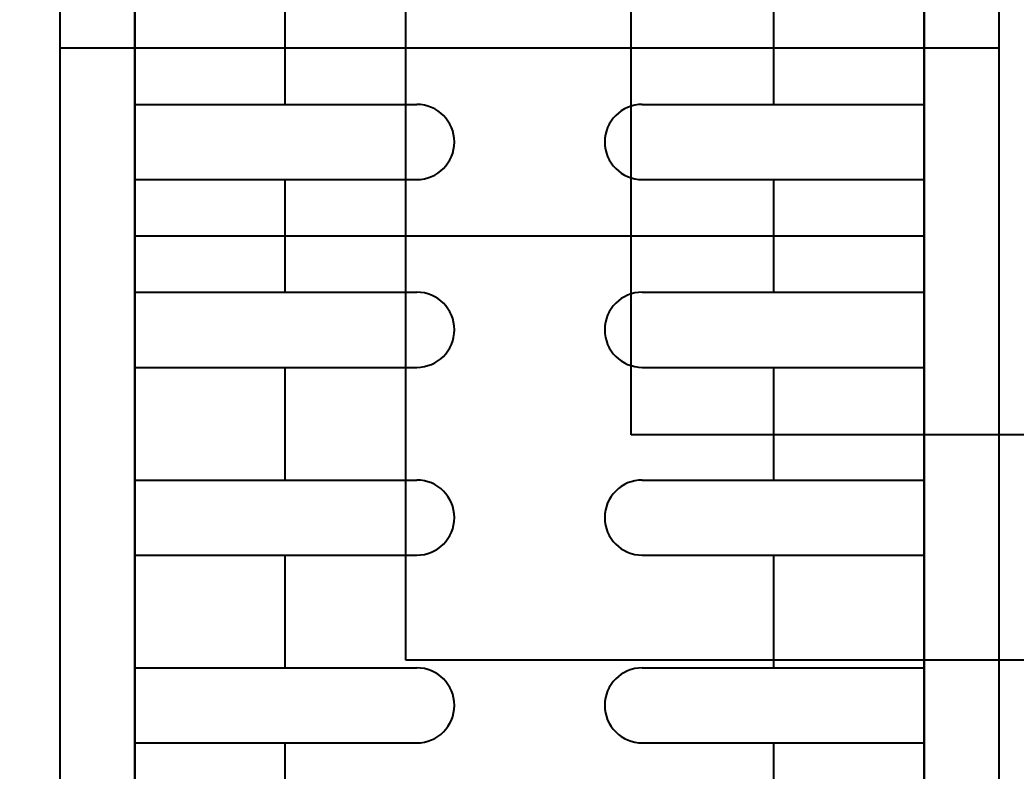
# Model space of a CAD drawing. Header units: inches. Extents: x 21 to 38546, y 13 to 15001.
# Drawn here: x 6003.62 to 6016.88, y 2007.61 to 2017.61 of the extents above; entities that cross this region are included whole.
import ezdxf

# ---------------------------------------------------------------- set-up
doc = ezdxf.new("R2010")
doc.units = ezdxf.units.IN
doc.header["$MEASUREMENT"] = 0
doc.layers.add('RAST-IST-RADYATÖR-DİNAMİK BLOK', color=83, linetype='Continuous')
for name, color, linetype, lineweight in [('Z_MİM_-KM-CERAMIC-09', 8, 'Continuous', 25), ('Z_MİM_-KM-ELECTRIC', 8, 'Continuous', 25), ('Z_MİM_-KM-TEXT-DETAIL', 8, 'Continuous', 25), ('Z_MİM_-KM-WALL', 8, 'Continuous', 25)]:
    doc.layers.add(name, color=color, linetype=linetype, lineweight=lineweight)
doc.styles.add('-KM-OLCU', font='ARIALN.TTF')

# ---------------------------------------------------------------- blocks, each defined once
blk = doc.blocks.new('A$Cba0c6c82')
at = {"layer": 'Z_MİM_-KM-TEXT-DETAIL', "color": 7, "insert": (33.893, 58.781), "char_height": 7.17372, "attachment_point": 1, "style": '-KM-OLCU'}
blk.add_mtext_dynamic_manual_height_columns('ÇAMAŞIR MAKİNESİ\\PKURUTMA MAKİNESİ 10 KG', width=84.7034, gutter_width=12.5, heights=[0], dxfattribs=at)
blk = doc.blocks.new('IS_RADYATOR-PLAN-50')
at = {"layer": 'RAST-IST-RADYATÖR-DİNAMİK BLOK', "color": 7}
for p, q in [((40.75, 11.5), (40.75, 7.75)), ((41.75, 11.5), (41.75, 7.75)), ((43.25, 11.5), (43.25, 7.75)), ((44.25, 11.5), (44.25, 7.75)), ((45.75, 11.5), (45.75, 7.75)), ((46.75, 11.5), (46.75, 7.75)), ((40, 9.5), (40.75, 9.5)), ((41.75, 9.5), (42.5, 9.5)), ((42.5, 9.5), (43.25, 9.5)), ((44.25, 9.5), (45, 9.5)), ((45, 9.5), (45.75, 9.5)), ((46.75, 9.5), (47.5, 9.5)), ((40.75, 4.75), (40.75, 1)), ((41.75, 4.75), (41.75, 1)), ((43.25, 4.75), (43.25, 1)), ((44.25, 4.75), (44.25, 1)), ((45.75, 4.75), (45.75, 1)), ((46.75, 4.75), (46.75, 1)), ((40, 3), (40.75, 3)), ((41.75, 3), (42.5, 3)), ((42.5, 3), (43.25, 3)), ((44.25, 3), (45, 3)), ((45, 3), (45.75, 3)), ((46.75, 3), (47.5, 3))]:
    blk.add_line(p, q, dxfattribs=at)
at = {"layer": 'RAST-IST-RADYATÖR-DİNAMİK BLOK'}
for points in [[(0, 0), (50, 0), (50, 12.5), (0, 12.5)], [(2.5, 11.5), (47.5, 11.5), (47.5, 1), (2.5, 1)]]:
    blk.add_lwpolyline(points, dxfattribs=at)
at = {"layer": 'RAST-IST-RADYATÖR-DİNAMİK BLOK', "color": 7}
for centre, start, end in [((41.25, 7.75), 180, 0), ((43.75, 7.75), 180, 0), ((46.25, 7.75), 180, 0), ((41.25, 4.75), 0, 180), ((43.75, 4.75), 0, 180), ((46.25, 4.75), 0, 180)]:
    blk.add_arc(centre, 0.5, start, end, dxfattribs=at)
blk = doc.blocks.new('IS_RADYATOR-PLAN-60')
at = {"layer": 'RAST-IST-RADYATÖR-DİNAMİK BLOK', "color": 7}
for p, q in [((40.75, 11.5), (40.75, 7.75)), ((41.75, 11.5), (41.75, 7.75)), ((43.25, 11.5), (43.25, 7.75)), ((44.25, 11.5), (44.25, 7.75)), ((45.75, 11.5), (45.75, 7.75)), ((46.75, 11.5), (46.75, 7.75)), ((48.25, 11.5), (48.25, 7.75)), ((49.25, 11.5), (49.25, 7.75)), ((40, 9.5), (40.75, 9.5)), ((41.75, 9.5), (42.5, 9.5)), ((42.5, 9.5), (43.25, 9.5)), ((44.25, 9.5), (45, 9.5)), ((45, 9.5), (45.75, 9.5)), ((46.75, 9.5), (47.5, 9.5)), ((47.5, 9.5), (48.25, 9.5)), ((49.25, 9.5), (50, 9.5)), ((50, 9.5), (50.75, 9.5)), ((40.75, 4.75), (40.75, 1)), ((41.75, 4.75), (41.75, 1)), ((43.25, 4.75), (43.25, 1)), ((44.25, 4.75), (44.25, 1)), ((45.75, 4.75), (45.75, 1)), ((46.75, 4.75), (46.75, 1)), ((48.25, 4.75), (48.25, 1)), ((49.25, 4.75), (49.25, 1)), ((40, 3), (40.75, 3)), ((41.75, 3), (42.5, 3)), ((42.5, 3), (43.25, 3)), ((44.25, 3), (45, 3)), ((45, 3), (45.75, 3)), ((46.75, 3), (47.5, 3)), ((47.5, 3), (48.25, 3)), ((49.25, 3), (50, 3)), ((50, 3), (50.75, 3))]:
    blk.add_line(p, q, dxfattribs=at)
at = {"layer": 'RAST-IST-RADYATÖR-DİNAMİK BLOK'}
for points in [[(0, 0), (60, 0), (60, 12.5), (0, 12.5)], [(2.5, 11.5), (57.5, 11.5), (57.5, 1), (2.5, 1)]]:
    blk.add_lwpolyline(points, dxfattribs=at)
at = {"layer": 'RAST-IST-RADYATÖR-DİNAMİK BLOK', "color": 7}
for centre, start, end in [((41.25, 7.75), 180, 0), ((43.75, 7.75), 180, 0), ((46.25, 7.75), 180, 0), ((48.75, 7.75), 180, 0), ((41.25, 4.75), 0, 180), ((43.75, 4.75), 0, 180), ((46.25, 4.75), 0, 180), ((48.75, 4.75), 0, 180)]:
    blk.add_arc(centre, 0.5, start, end, dxfattribs=at)
blk = doc.blocks.new('IS_RADYATOR-PLAN-70')
at = {"layer": 'RAST-IST-RADYATÖR-DİNAMİK BLOK', "color": 7}
for p, q in [((40.75, 11.5), (40.75, 7.75)), ((41.75, 11.5), (41.75, 7.75)), ((43.25, 11.5), (43.25, 7.75)), ((44.25, 11.5), (44.25, 7.75)), ((45.75, 11.5), (45.75, 7.75)), ((46.75, 11.5), (46.75, 7.75)), ((48.25, 11.5), (48.25, 7.75)), ((49.25, 11.5), (49.25, 7.75)), ((40, 9.5), (40.75, 9.5)), ((41.75, 9.5), (42.5, 9.5)), ((42.5, 9.5), (43.25, 9.5)), ((44.25, 9.5), (45, 9.5)), ((45, 9.5), (45.75, 9.5)), ((46.75, 9.5), (47.5, 9.5)), ((47.5, 9.5), (48.25, 9.5)), ((49.25, 9.5), (50, 9.5)), ((50, 9.5), (50.75, 9.5)), ((40.75, 4.75), (40.75, 1)), ((41.75, 4.75), (41.75, 1)), ((43.25, 4.75), (43.25, 1)), ((44.25, 4.75), (44.25, 1)), ((45.75, 4.75), (45.75, 1)), ((46.75, 4.75), (46.75, 1)), ((48.25, 4.75), (48.25, 1)), ((49.25, 4.75), (49.25, 1)), ((40, 3), (40.75, 3)), ((41.75, 3), (42.5, 3)), ((42.5, 3), (43.25, 3)), ((44.25, 3), (45, 3)), ((45, 3), (45.75, 3)), ((46.75, 3), (47.5, 3)), ((47.5, 3), (48.25, 3)), ((49.25, 3), (50, 3)), ((50, 3), (50.75, 3))]:
    blk.add_line(p, q, dxfattribs=at)
at = {"layer": 'RAST-IST-RADYATÖR-DİNAMİK BLOK'}
for points in [[(0, 0), (70, 0), (70, 12.5), (0, 12.5)], [(2.5, 11.5), (67.5, 11.5), (67.5, 1), (2.5, 1)]]:
    blk.add_lwpolyline(points, dxfattribs=at)
at = {"layer": 'RAST-IST-RADYATÖR-DİNAMİK BLOK', "color": 7}
for centre, start, end in [((41.25, 7.75), 180, 0), ((43.75, 7.75), 180, 0), ((46.25, 7.75), 180, 0), ((48.75, 7.75), 180, 0), ((41.25, 4.75), 0, 180), ((43.75, 4.75), 0, 180), ((46.25, 4.75), 0, 180), ((48.75, 4.75), 0, 180)]:
    blk.add_arc(centre, 0.5, start, end, dxfattribs=at)
blk = doc.blocks.new('IS_RADYATOR-PLAN-80')
at = {"layer": 'RAST-IST-RADYATÖR-DİNAMİK BLOK', "color": 7}
for p, q in [((40.75, 11.5), (40.75, 7.75)), ((41.75, 11.5), (41.75, 7.75)), ((43.25, 11.5), (43.25, 7.75)), ((44.25, 11.5), (44.25, 7.75)), ((45.75, 11.5), (45.75, 7.75)), ((46.75, 11.5), (46.75, 7.75)), ((48.25, 11.5), (48.25, 7.75)), ((49.25, 11.5), (49.25, 7.75)), ((40, 9.5), (40.75, 9.5)), ((41.75, 9.5), (42.5, 9.5)), ((42.5, 9.5), (43.25, 9.5)), ((44.25, 9.5), (45, 9.5)), ((45, 9.5), (45.75, 9.5)), ((46.75, 9.5), (47.5, 9.5)), ((47.5, 9.5), (48.25, 9.5)), ((49.25, 9.5), (50, 9.5)), ((50, 9.5), (50.75, 9.5)), ((40.75, 4.75), (40.75, 1)), ((41.75, 4.75), (41.75, 1)), ((43.25, 4.75), (43.25, 1)), ((44.25, 4.75), (44.25, 1)), ((45.75, 4.75), (45.75, 1)), ((46.75, 4.75), (46.75, 1)), ((48.25, 4.75), (48.25, 1)), ((49.25, 4.75), (49.25, 1)), ((40, 3), (40.75, 3)), ((41.75, 3), (42.5, 3)), ((42.5, 3), (43.25, 3)), ((44.25, 3), (45, 3)), ((45, 3), (45.75, 3)), ((46.75, 3), (47.5, 3)), ((47.5, 3), (48.25, 3)), ((49.25, 3), (50, 3)), ((50, 3), (50.75, 3))]:
    blk.add_line(p, q, dxfattribs=at)
at = {"layer": 'RAST-IST-RADYATÖR-DİNAMİK BLOK'}
for points in [[(0, 0), (80, 0), (80, 12.5), (0, 12.5)], [(2.5, 11.5), (77.5, 11.5), (77.5, 1), (2.5, 1)]]:
    blk.add_lwpolyline(points, dxfattribs=at)
at = {"layer": 'RAST-IST-RADYATÖR-DİNAMİK BLOK', "color": 7}
for centre, start, end in [((41.25, 7.75), 180, 0), ((43.75, 7.75), 180, 0), ((46.25, 7.75), 180, 0), ((48.75, 7.75), 180, 0), ((41.25, 4.75), 0, 180), ((43.75, 4.75), 0, 180), ((46.25, 4.75), 0, 180), ((48.75, 4.75), 0, 180)]:
    blk.add_arc(centre, 0.5, start, end, dxfattribs=at)
blk = doc.blocks.new('IS_RADYATOR-PLAN-90')
at = {"layer": 'RAST-IST-RADYATÖR-DİNAMİK BLOK', "color": 7}
for p, q in [((40.75, 11.5), (40.75, 7.75)), ((41.75, 11.5), (41.75, 7.75)), ((43.25, 11.5), (43.25, 7.75)), ((44.25, 11.5), (44.25, 7.75)), ((45.75, 11.5), (45.75, 7.75)), ((46.75, 11.5), (46.75, 7.75)), ((48.25, 11.5), (48.25, 7.75)), ((49.25, 11.5), (49.25, 7.75)), ((40, 9.5), (40.75, 9.5)), ((41.75, 9.5), (42.5, 9.5)), ((42.5, 9.5), (43.25, 9.5)), ((44.25, 9.5), (45, 9.5)), ((45, 9.5), (45.75, 9.5)), ((46.75, 9.5), (47.5, 9.5)), ((47.5, 9.5), (48.25, 9.5)), ((49.25, 9.5), (50, 9.5)), ((50, 9.5), (50.75, 9.5)), ((40.75, 4.75), (40.75, 1)), ((41.75, 4.75), (41.75, 1)), ((43.25, 4.75), (43.25, 1)), ((44.25, 4.75), (44.25, 1)), ((45.75, 4.75), (45.75, 1)), ((46.75, 4.75), (46.75, 1)), ((48.25, 4.75), (48.25, 1)), ((49.25, 4.75), (49.25, 1)), ((40, 3), (40.75, 3)), ((41.75, 3), (42.5, 3)), ((42.5, 3), (43.25, 3)), ((44.25, 3), (45, 3)), ((45, 3), (45.75, 3)), ((46.75, 3), (47.5, 3)), ((47.5, 3), (48.25, 3)), ((49.25, 3), (50, 3)), ((50, 3), (50.75, 3))]:
    blk.add_line(p, q, dxfattribs=at)
at = {"layer": 'RAST-IST-RADYATÖR-DİNAMİK BLOK'}
for points in [[(0, 0), (90, 0), (90, 12.5), (0, 12.5)], [(2.5, 11.5), (87.5, 11.5), (87.5, 1), (2.5, 1)]]:
    blk.add_lwpolyline(points, dxfattribs=at)
at = {"layer": 'RAST-IST-RADYATÖR-DİNAMİK BLOK', "color": 7}
for centre, start, end in [((41.25, 7.75), 180, 0), ((43.75, 7.75), 180, 0), ((46.25, 7.75), 180, 0), ((48.75, 7.75), 180, 0), ((41.25, 4.75), 0, 180), ((43.75, 4.75), 0, 180), ((46.25, 4.75), 0, 180), ((48.75, 4.75), 0, 180)]:
    blk.add_arc(centre, 0.5, start, end, dxfattribs=at)
blk = doc.blocks.new('IS_RADYATOR-PLAN-100')
at = {"layer": 'RAST-IST-RADYATÖR-DİNAMİK BLOK', "color": 7}
for p, q in [((40.75, 11.5), (40.75, 7.75)), ((41.75, 11.5), (41.75, 7.75)), ((43.25, 11.5), (43.25, 7.75)), ((44.25, 11.5), (44.25, 7.75)), ((45.75, 11.5), (45.75, 7.75)), ((46.75, 11.5), (46.75, 7.75)), ((48.25, 11.5), (48.25, 7.75)), ((49.25, 11.5), (49.25, 7.75)), ((40, 9.5), (40.75, 9.5)), ((41.75, 9.5), (42.5, 9.5)), ((42.5, 9.5), (43.25, 9.5)), ((44.25, 9.5), (45, 9.5)), ((45, 9.5), (45.75, 9.5)), ((46.75, 9.5), (47.5, 9.5)), ((47.5, 9.5), (48.25, 9.5)), ((49.25, 9.5), (50, 9.5)), ((50, 9.5), (50.75, 9.5)), ((40.75, 4.75), (40.75, 1)), ((41.75, 4.75), (41.75, 1)), ((43.25, 4.75), (43.25, 1)), ((44.25, 4.75), (44.25, 1)), ((45.75, 4.75), (45.75, 1)), ((46.75, 4.75), (46.75, 1)), ((48.25, 4.75), (48.25, 1)), ((49.25, 4.75), (49.25, 1)), ((40, 3), (40.75, 3)), ((41.75, 3), (42.5, 3)), ((42.5, 3), (43.25, 3)), ((44.25, 3), (45, 3)), ((45, 3), (45.75, 3)), ((46.75, 3), (47.5, 3)), ((47.5, 3), (48.25, 3)), ((49.25, 3), (50, 3)), ((50, 3), (50.75, 3))]:
    blk.add_line(p, q, dxfattribs=at)
at = {"layer": 'RAST-IST-RADYATÖR-DİNAMİK BLOK'}
for points in [[(0, 0), (100, 0), (100, 12.5), (0, 12.5)], [(2.5, 11.5), (97.5, 11.5), (97.5, 1), (2.5, 1)]]:
    blk.add_lwpolyline(points, dxfattribs=at)
at = {"layer": 'RAST-IST-RADYATÖR-DİNAMİK BLOK', "color": 7}
for centre, start, end in [((41.25, 7.75), 180, 0), ((43.75, 7.75), 180, 0), ((46.25, 7.75), 180, 0), ((48.75, 7.75), 180, 0), ((41.25, 4.75), 0, 180), ((43.75, 4.75), 0, 180), ((46.25, 4.75), 0, 180), ((48.75, 4.75), 0, 180)]:
    blk.add_arc(centre, 0.5, start, end, dxfattribs=at)
blk = doc.blocks.new('IS_RADYATOR-PLAN-110')
at = {"layer": 'RAST-IST-RADYATÖR-DİNAMİK BLOK', "color": 7}
for p, q in [((40.75, 11.5), (40.75, 7.75)), ((41.75, 11.5), (41.75, 7.75)), ((43.25, 11.5), (43.25, 7.75)), ((44.25, 11.5), (44.25, 7.75)), ((45.75, 11.5), (45.75, 7.75)), ((46.75, 11.5), (46.75, 7.75)), ((48.25, 11.5), (48.25, 7.75)), ((49.25, 11.5), (49.25, 7.75)), ((40, 9.5), (40.75, 9.5)), ((41.75, 9.5), (42.5, 9.5)), ((42.5, 9.5), (43.25, 9.5)), ((44.25, 9.5), (45, 9.5)), ((45, 9.5), (45.75, 9.5)), ((46.75, 9.5), (47.5, 9.5)), ((47.5, 9.5), (48.25, 9.5)), ((49.25, 9.5), (50, 9.5)), ((50, 9.5), (50.75, 9.5)), ((40.75, 4.75), (40.75, 1)), ((41.75, 4.75), (41.75, 1)), ((43.25, 4.75), (43.25, 1)), ((44.25, 4.75), (44.25, 1)), ((45.75, 4.75), (45.75, 1)), ((46.75, 4.75), (46.75, 1)), ((48.25, 4.75), (48.25, 1)), ((49.25, 4.75), (49.25, 1)), ((40, 3), (40.75, 3)), ((41.75, 3), (42.5, 3)), ((42.5, 3), (43.25, 3)), ((44.25, 3), (45, 3)), ((45, 3), (45.75, 3)), ((46.75, 3), (47.5, 3)), ((47.5, 3), (48.25, 3)), ((49.25, 3), (50, 3)), ((50, 3), (50.75, 3))]:
    blk.add_line(p, q, dxfattribs=at)
at = {"layer": 'RAST-IST-RADYATÖR-DİNAMİK BLOK'}
for points in [[(0, 0), (110, 0), (110, 12.5), (0, 12.5)], [(2.5, 11.5), (107.5, 11.5), (107.5, 1), (2.5, 1)]]:
    blk.add_lwpolyline(points, dxfattribs=at)
at = {"layer": 'RAST-IST-RADYATÖR-DİNAMİK BLOK', "color": 7}
for centre, start, end in [((41.25, 7.75), 180, 0), ((43.75, 7.75), 180, 0), ((46.25, 7.75), 180, 0), ((48.75, 7.75), 180, 0), ((41.25, 4.75), 0, 180), ((43.75, 4.75), 0, 180), ((46.25, 4.75), 0, 180), ((48.75, 4.75), 0, 180)]:
    blk.add_arc(centre, 0.5, start, end, dxfattribs=at)
blk = doc.blocks.new('IS_RADYATOR-PLAN-120')
at = {"layer": 'RAST-IST-RADYATÖR-DİNAMİK BLOK', "color": 7}
for p, q in [((40.75, 11.5), (40.75, 7.75)), ((41.75, 11.5), (41.75, 7.75)), ((43.25, 11.5), (43.25, 7.75)), ((44.25, 11.5), (44.25, 7.75)), ((45.75, 11.5), (45.75, 7.75)), ((46.75, 11.5), (46.75, 7.75)), ((48.25, 11.5), (48.25, 7.75)), ((49.25, 11.5), (49.25, 7.75)), ((40, 9.5), (40.75, 9.5)), ((41.75, 9.5), (42.5, 9.5)), ((42.5, 9.5), (43.25, 9.5)), ((44.25, 9.5), (45, 9.5)), ((45, 9.5), (45.75, 9.5)), ((46.75, 9.5), (47.5, 9.5)), ((47.5, 9.5), (48.25, 9.5)), ((49.25, 9.5), (50, 9.5)), ((50, 9.5), (50.75, 9.5)), ((40.75, 4.75), (40.75, 1)), ((41.75, 4.75), (41.75, 1)), ((43.25, 4.75), (43.25, 1)), ((44.25, 4.75), (44.25, 1)), ((45.75, 4.75), (45.75, 1)), ((46.75, 4.75), (46.75, 1)), ((48.25, 4.75), (48.25, 1)), ((49.25, 4.75), (49.25, 1)), ((40, 3), (40.75, 3)), ((41.75, 3), (42.5, 3)), ((42.5, 3), (43.25, 3)), ((44.25, 3), (45, 3)), ((45, 3), (45.75, 3)), ((46.75, 3), (47.5, 3)), ((47.5, 3), (48.25, 3)), ((49.25, 3), (50, 3)), ((50, 3), (50.75, 3))]:
    blk.add_line(p, q, dxfattribs=at)
at = {"layer": 'RAST-IST-RADYATÖR-DİNAMİK BLOK'}
for points in [[(0, 0), (120, 0), (120, 12.5), (0, 12.5)], [(2.5, 11.5), (117.5, 11.5), (117.5, 1), (2.5, 1)]]:
    blk.add_lwpolyline(points, dxfattribs=at)
at = {"layer": 'RAST-IST-RADYATÖR-DİNAMİK BLOK', "color": 7}
for centre, start, end in [((41.25, 7.75), 180, 0), ((43.75, 7.75), 180, 0), ((46.25, 7.75), 180, 0), ((48.75, 7.75), 180, 0), ((41.25, 4.75), 0, 180), ((43.75, 4.75), 0, 180), ((46.25, 4.75), 0, 180), ((48.75, 4.75), 0, 180)]:
    blk.add_arc(centre, 0.5, start, end, dxfattribs=at)
blk = doc.blocks.new('IS_RADYATOR-PLAN-130')
at = {"layer": 'RAST-IST-RADYATÖR-DİNAMİK BLOK', "color": 7}
for p, q in [((40.75, 11.5), (40.75, 7.75)), ((41.75, 11.5), (41.75, 7.75)), ((43.25, 11.5), (43.25, 7.75)), ((44.25, 11.5), (44.25, 7.75)), ((45.75, 11.5), (45.75, 7.75)), ((46.75, 11.5), (46.75, 7.75)), ((48.25, 11.5), (48.25, 7.75)), ((49.25, 11.5), (49.25, 7.75)), ((40, 9.5), (40.75, 9.5)), ((41.75, 9.5), (42.5, 9.5)), ((42.5, 9.5), (43.25, 9.5)), ((44.25, 9.5), (45, 9.5)), ((45, 9.5), (45.75, 9.5)), ((46.75, 9.5), (47.5, 9.5)), ((47.5, 9.5), (48.25, 9.5)), ((49.25, 9.5), (50, 9.5)), ((50, 9.5), (50.75, 9.5)), ((40.75, 4.75), (40.75, 1)), ((41.75, 4.75), (41.75, 1)), ((43.25, 4.75), (43.25, 1)), ((44.25, 4.75), (44.25, 1)), ((45.75, 4.75), (45.75, 1)), ((46.75, 4.75), (46.75, 1)), ((48.25, 4.75), (48.25, 1)), ((49.25, 4.75), (49.25, 1)), ((40, 3), (40.75, 3)), ((41.75, 3), (42.5, 3)), ((42.5, 3), (43.25, 3)), ((44.25, 3), (45, 3)), ((45, 3), (45.75, 3)), ((46.75, 3), (47.5, 3)), ((47.5, 3), (48.25, 3)), ((49.25, 3), (50, 3)), ((50, 3), (50.75, 3))]:
    blk.add_line(p, q, dxfattribs=at)
at = {"layer": 'RAST-IST-RADYATÖR-DİNAMİK BLOK'}
for points in [[(0, 0), (130, 0), (130, 12.5), (0, 12.5)], [(2.5, 11.5), (127.5, 11.5), (127.5, 1), (2.5, 1)]]:
    blk.add_lwpolyline(points, dxfattribs=at)
at = {"layer": 'RAST-IST-RADYATÖR-DİNAMİK BLOK', "color": 7}
for centre, start, end in [((41.25, 7.75), 180, 0), ((43.75, 7.75), 180, 0), ((46.25, 7.75), 180, 0), ((48.75, 7.75), 180, 0), ((41.25, 4.75), 0, 180), ((43.75, 4.75), 0, 180), ((46.25, 4.75), 0, 180), ((48.75, 4.75), 0, 180)]:
    blk.add_arc(centre, 0.5, start, end, dxfattribs=at)
blk = doc.blocks.new('IS_RADYATOR-PLAN-140')
at = {"layer": 'RAST-IST-RADYATÖR-DİNAMİK BLOK', "color": 7}
for p, q in [((40.75, 11.5), (40.75, 7.75)), ((41.75, 11.5), (41.75, 7.75)), ((43.25, 11.5), (43.25, 7.75)), ((44.25, 11.5), (44.25, 7.75)), ((45.75, 11.5), (45.75, 7.75)), ((46.75, 11.5), (46.75, 7.75)), ((48.25, 11.5), (48.25, 7.75)), ((49.25, 11.5), (49.25, 7.75)), ((40, 9.5), (40.75, 9.5)), ((41.75, 9.5), (42.5, 9.5)), ((42.5, 9.5), (43.25, 9.5)), ((44.25, 9.5), (45, 9.5)), ((45, 9.5), (45.75, 9.5)), ((46.75, 9.5), (47.5, 9.5)), ((47.5, 9.5), (48.25, 9.5)), ((49.25, 9.5), (50, 9.5)), ((50, 9.5), (50.75, 9.5)), ((40.75, 4.75), (40.75, 1)), ((41.75, 4.75), (41.75, 1)), ((43.25, 4.75), (43.25, 1)), ((44.25, 4.75), (44.25, 1)), ((45.75, 4.75), (45.75, 1)), ((46.75, 4.75), (46.75, 1)), ((48.25, 4.75), (48.25, 1)), ((49.25, 4.75), (49.25, 1)), ((40, 3), (40.75, 3)), ((41.75, 3), (42.5, 3)), ((42.5, 3), (43.25, 3)), ((44.25, 3), (45, 3)), ((45, 3), (45.75, 3)), ((46.75, 3), (47.5, 3)), ((47.5, 3), (48.25, 3)), ((49.25, 3), (50, 3)), ((50, 3), (50.75, 3))]:
    blk.add_line(p, q, dxfattribs=at)
at = {"layer": 'RAST-IST-RADYATÖR-DİNAMİK BLOK'}
for points in [[(0, 0), (140, 0), (140, 12.5), (0, 12.5)], [(2.5, 11.5), (137.5, 11.5), (137.5, 1), (2.5, 1)]]:
    blk.add_lwpolyline(points, dxfattribs=at)
at = {"layer": 'RAST-IST-RADYATÖR-DİNAMİK BLOK', "color": 7}
for centre, start, end in [((41.25, 7.75), 180, 0), ((43.75, 7.75), 180, 0), ((46.25, 7.75), 180, 0), ((48.75, 7.75), 180, 0), ((41.25, 4.75), 0, 180), ((43.75, 4.75), 0, 180), ((46.25, 4.75), 0, 180), ((48.75, 4.75), 0, 180)]:
    blk.add_arc(centre, 0.5, start, end, dxfattribs=at)
blk = doc.blocks.new('IS_RADYATOR-PLAN-150')
at = {"layer": 'RAST-IST-RADYATÖR-DİNAMİK BLOK', "color": 7}
for p, q in [((40.75, 11.5), (40.75, 7.75)), ((41.75, 11.5), (41.75, 7.75)), ((43.25, 11.5), (43.25, 7.75)), ((44.25, 11.5), (44.25, 7.75)), ((45.75, 11.5), (45.75, 7.75)), ((46.75, 11.5), (46.75, 7.75)), ((48.25, 11.5), (48.25, 7.75)), ((49.25, 11.5), (49.25, 7.75)), ((40, 9.5), (40.75, 9.5)), ((41.75, 9.5), (42.5, 9.5)), ((42.5, 9.5), (43.25, 9.5)), ((44.25, 9.5), (45, 9.5)), ((45, 9.5), (45.75, 9.5)), ((46.75, 9.5), (47.5, 9.5)), ((47.5, 9.5), (48.25, 9.5)), ((49.25, 9.5), (50, 9.5)), ((50, 9.5), (50.75, 9.5)), ((40.75, 4.75), (40.75, 1)), ((41.75, 4.75), (41.75, 1)), ((43.25, 4.75), (43.25, 1)), ((44.25, 4.75), (44.25, 1)), ((45.75, 4.75), (45.75, 1)), ((46.75, 4.75), (46.75, 1)), ((48.25, 4.75), (48.25, 1)), ((49.25, 4.75), (49.25, 1)), ((40, 3), (40.75, 3)), ((41.75, 3), (42.5, 3)), ((42.5, 3), (43.25, 3)), ((44.25, 3), (45, 3)), ((45, 3), (45.75, 3)), ((46.75, 3), (47.5, 3)), ((47.5, 3), (48.25, 3)), ((49.25, 3), (50, 3)), ((50, 3), (50.75, 3))]:
    blk.add_line(p, q, dxfattribs=at)
at = {"layer": 'RAST-IST-RADYATÖR-DİNAMİK BLOK'}
for points in [[(-5, 0), (145, 0), (145, 12.5), (-5, 12.5)], [(-2.5, 11.5), (142.5, 11.5), (142.5, 1), (-2.5, 1)]]:
    blk.add_lwpolyline(points, dxfattribs=at)
at = {"layer": 'RAST-IST-RADYATÖR-DİNAMİK BLOK', "color": 7}
for centre, start, end in [((41.25, 7.75), 180, 0), ((43.75, 7.75), 180, 0), ((46.25, 7.75), 180, 0), ((48.75, 7.75), 180, 0), ((41.25, 4.75), 0, 180), ((43.75, 4.75), 0, 180), ((46.25, 4.75), 0, 180), ((48.75, 4.75), 0, 180)]:
    blk.add_arc(centre, 0.5, start, end, dxfattribs=at)
blk = doc.blocks.new('IS_RADYATOR-PLAN-160')
at = {"layer": 'RAST-IST-RADYATÖR-DİNAMİK BLOK', "color": 7}
for p, q in [((40.75, 11.5), (40.75, 7.75)), ((41.75, 11.5), (41.75, 7.75)), ((43.25, 11.5), (43.25, 7.75)), ((44.25, 11.5), (44.25, 7.75)), ((45.75, 11.5), (45.75, 7.75)), ((46.75, 11.5), (46.75, 7.75)), ((48.25, 11.5), (48.25, 7.75)), ((49.25, 11.5), (49.25, 7.75)), ((40, 9.5), (40.75, 9.5)), ((41.75, 9.5), (42.5, 9.5)), ((42.5, 9.5), (43.25, 9.5)), ((44.25, 9.5), (45, 9.5)), ((45, 9.5), (45.75, 9.5)), ((46.75, 9.5), (47.5, 9.5)), ((47.5, 9.5), (48.25, 9.5)), ((49.25, 9.5), (50, 9.5)), ((50, 9.5), (50.75, 9.5)), ((40.75, 4.75), (40.75, 1)), ((41.75, 4.75), (41.75, 1)), ((43.25, 4.75), (43.25, 1)), ((44.25, 4.75), (44.25, 1)), ((45.75, 4.75), (45.75, 1)), ((46.75, 4.75), (46.75, 1)), ((48.25, 4.75), (48.25, 1)), ((49.25, 4.75), (49.25, 1)), ((40, 3), (40.75, 3)), ((41.75, 3), (42.5, 3)), ((42.5, 3), (43.25, 3)), ((44.25, 3), (45, 3)), ((45, 3), (45.75, 3)), ((46.75, 3), (47.5, 3)), ((47.5, 3), (48.25, 3)), ((49.25, 3), (50, 3)), ((50, 3), (50.75, 3))]:
    blk.add_line(p, q, dxfattribs=at)
at = {"layer": 'RAST-IST-RADYATÖR-DİNAMİK BLOK'}
for points in [[(-5, 0), (155, 0), (155, 12.5), (-5, 12.5)], [(-2.5, 11.5), (152.5, 11.5), (152.5, 1), (-2.5, 1)]]:
    blk.add_lwpolyline(points, dxfattribs=at)
at = {"layer": 'RAST-IST-RADYATÖR-DİNAMİK BLOK', "color": 7}
for centre, start, end in [((41.25, 7.75), 180, 0), ((43.75, 7.75), 180, 0), ((46.25, 7.75), 180, 0), ((48.75, 7.75), 180, 0), ((41.25, 4.75), 0, 180), ((43.75, 4.75), 0, 180), ((46.25, 4.75), 0, 180), ((48.75, 4.75), 0, 180)]:
    blk.add_arc(centre, 0.5, start, end, dxfattribs=at)
blk = doc.blocks.new('IS_RADYATOR-PLAN-170')
at = {"layer": 'RAST-IST-RADYATÖR-DİNAMİK BLOK', "color": 7}
for p, q in [((40.75, 11.5), (40.75, 7.75)), ((41.75, 11.5), (41.75, 7.75)), ((43.25, 11.5), (43.25, 7.75)), ((44.25, 11.5), (44.25, 7.75)), ((45.75, 11.5), (45.75, 7.75)), ((46.75, 11.5), (46.75, 7.75)), ((48.25, 11.5), (48.25, 7.75)), ((49.25, 11.5), (49.25, 7.75)), ((40, 9.5), (40.75, 9.5)), ((41.75, 9.5), (42.5, 9.5)), ((42.5, 9.5), (43.25, 9.5)), ((44.25, 9.5), (45, 9.5)), ((45, 9.5), (45.75, 9.5)), ((46.75, 9.5), (47.5, 9.5)), ((47.5, 9.5), (48.25, 9.5)), ((49.25, 9.5), (50, 9.5)), ((50, 9.5), (50.75, 9.5)), ((40.75, 4.75), (40.75, 1)), ((41.75, 4.75), (41.75, 1)), ((43.25, 4.75), (43.25, 1)), ((44.25, 4.75), (44.25, 1)), ((45.75, 4.75), (45.75, 1)), ((46.75, 4.75), (46.75, 1)), ((48.25, 4.75), (48.25, 1)), ((49.25, 4.75), (49.25, 1)), ((40, 3), (40.75, 3)), ((41.75, 3), (42.5, 3)), ((42.5, 3), (43.25, 3)), ((44.25, 3), (45, 3)), ((45, 3), (45.75, 3)), ((46.75, 3), (47.5, 3)), ((47.5, 3), (48.25, 3)), ((49.25, 3), (50, 3)), ((50, 3), (50.75, 3))]:
    blk.add_line(p, q, dxfattribs=at)
at = {"layer": 'RAST-IST-RADYATÖR-DİNAMİK BLOK'}
for points in [[(-5, 0), (165, 0), (165, 12.5), (-5, 12.5)], [(-2.5, 11.5), (162.5, 11.5), (162.5, 1), (-2.5, 1)]]:
    blk.add_lwpolyline(points, dxfattribs=at)
at = {"layer": 'RAST-IST-RADYATÖR-DİNAMİK BLOK', "color": 7}
for centre, start, end in [((41.25, 7.75), 180, 0), ((43.75, 7.75), 180, 0), ((46.25, 7.75), 180, 0), ((48.75, 7.75), 180, 0), ((41.25, 4.75), 0, 180), ((43.75, 4.75), 0, 180), ((46.25, 4.75), 0, 180), ((48.75, 4.75), 0, 180)]:
    blk.add_arc(centre, 0.5, start, end, dxfattribs=at)
blk = doc.blocks.new('IS_RADYATOR-PLAN-180')
at = {"layer": 'RAST-IST-RADYATÖR-DİNAMİK BLOK', "color": 7}
for p, q in [((40.75, 11.5), (40.75, 7.75)), ((41.75, 11.5), (41.75, 7.75)), ((43.25, 11.5), (43.25, 7.75)), ((44.25, 11.5), (44.25, 7.75)), ((45.75, 11.5), (45.75, 7.75)), ((46.75, 11.5), (46.75, 7.75)), ((48.25, 11.5), (48.25, 7.75)), ((49.25, 11.5), (49.25, 7.75)), ((40, 9.5), (40.75, 9.5)), ((41.75, 9.5), (42.5, 9.5)), ((42.5, 9.5), (43.25, 9.5)), ((44.25, 9.5), (45, 9.5)), ((45, 9.5), (45.75, 9.5)), ((46.75, 9.5), (47.5, 9.5)), ((47.5, 9.5), (48.25, 9.5)), ((49.25, 9.5), (50, 9.5)), ((50, 9.5), (50.75, 9.5)), ((40.75, 4.75), (40.75, 1)), ((41.75, 4.75), (41.75, 1)), ((43.25, 4.75), (43.25, 1)), ((44.25, 4.75), (44.25, 1)), ((45.75, 4.75), (45.75, 1)), ((46.75, 4.75), (46.75, 1)), ((48.25, 4.75), (48.25, 1)), ((49.25, 4.75), (49.25, 1)), ((40, 3), (40.75, 3)), ((41.75, 3), (42.5, 3)), ((42.5, 3), (43.25, 3)), ((44.25, 3), (45, 3)), ((45, 3), (45.75, 3)), ((46.75, 3), (47.5, 3)), ((47.5, 3), (48.25, 3)), ((49.25, 3), (50, 3)), ((50, 3), (50.75, 3))]:
    blk.add_line(p, q, dxfattribs=at)
at = {"layer": 'RAST-IST-RADYATÖR-DİNAMİK BLOK'}
for points in [[(-5, 0), (175, 0), (175, 12.5), (-5, 12.5)], [(-2.5, 11.5), (172.5, 11.5), (172.5, 1), (-2.5, 1)]]:
    blk.add_lwpolyline(points, dxfattribs=at)
at = {"layer": 'RAST-IST-RADYATÖR-DİNAMİK BLOK', "color": 7}
for centre, start, end in [((41.25, 7.75), 180, 0), ((43.75, 7.75), 180, 0), ((46.25, 7.75), 180, 0), ((48.75, 7.75), 180, 0), ((41.25, 4.75), 0, 180), ((43.75, 4.75), 0, 180), ((46.25, 4.75), 0, 180), ((48.75, 4.75), 0, 180)]:
    blk.add_arc(centre, 0.5, start, end, dxfattribs=at)
blk = doc.blocks.new('IS_RADYATOR-PLAN-190')
at = {"layer": 'RAST-IST-RADYATÖR-DİNAMİK BLOK', "color": 7}
for p, q in [((40.75, 11.5), (40.75, 7.75)), ((41.75, 11.5), (41.75, 7.75)), ((43.25, 11.5), (43.25, 7.75)), ((44.25, 11.5), (44.25, 7.75)), ((45.75, 11.5), (45.75, 7.75)), ((46.75, 11.5), (46.75, 7.75)), ((48.25, 11.5), (48.25, 7.75)), ((49.25, 11.5), (49.25, 7.75)), ((40, 9.5), (40.75, 9.5)), ((41.75, 9.5), (42.5, 9.5)), ((42.5, 9.5), (43.25, 9.5)), ((44.25, 9.5), (45, 9.5)), ((45, 9.5), (45.75, 9.5)), ((46.75, 9.5), (47.5, 9.5)), ((47.5, 9.5), (48.25, 9.5)), ((49.25, 9.5), (50, 9.5)), ((50, 9.5), (50.75, 9.5)), ((40.75, 4.75), (40.75, 1)), ((41.75, 4.75), (41.75, 1)), ((43.25, 4.75), (43.25, 1)), ((44.25, 4.75), (44.25, 1)), ((45.75, 4.75), (45.75, 1)), ((46.75, 4.75), (46.75, 1)), ((48.25, 4.75), (48.25, 1)), ((49.25, 4.75), (49.25, 1)), ((40, 3), (40.75, 3)), ((41.75, 3), (42.5, 3)), ((42.5, 3), (43.25, 3)), ((44.25, 3), (45, 3)), ((45, 3), (45.75, 3)), ((46.75, 3), (47.5, 3)), ((47.5, 3), (48.25, 3)), ((49.25, 3), (50, 3)), ((50, 3), (50.75, 3))]:
    blk.add_line(p, q, dxfattribs=at)
at = {"layer": 'RAST-IST-RADYATÖR-DİNAMİK BLOK'}
for points in [[(-5, 0), (185, 0), (185, 12.5), (-5, 12.5)], [(182.5, 11.5), (-2.5, 11.5), (-2.5, 1), (182.5, 1)]]:
    blk.add_lwpolyline(points, dxfattribs=at)
at = {"layer": 'RAST-IST-RADYATÖR-DİNAMİK BLOK', "color": 7}
for centre, start, end in [((41.25, 7.75), 180, 0), ((43.75, 7.75), 180, 0), ((46.25, 7.75), 180, 0), ((48.75, 7.75), 180, 0), ((41.25, 4.75), 0, 180), ((43.75, 4.75), 0, 180), ((46.25, 4.75), 0, 180), ((48.75, 4.75), 0, 180)]:
    blk.add_arc(centre, 0.5, start, end, dxfattribs=at)
blk = doc.blocks.new('IS_RADYATOR-PLAN-200')
at = {"layer": 'RAST-IST-RADYATÖR-DİNAMİK BLOK', "color": 7}
for p, q in [((45.75, 11.5), (45.75, 7.75)), ((46.75, 11.5), (46.75, 7.75)), ((48.25, 11.5), (48.25, 7.75)), ((49.25, 11.5), (49.25, 7.75)), ((50.75, 11.5), (50.75, 7.75)), ((51.75, 11.5), (51.75, 7.75)), ((53.25, 11.5), (53.25, 7.75)), ((54.25, 11.5), (54.25, 7.75)), ((45, 9.5), (45.75, 9.5)), ((46.75, 9.5), (47.5, 9.5)), ((47.5, 9.5), (48.25, 9.5)), ((49.25, 9.5), (50, 9.5)), ((50, 9.5), (50.75, 9.5)), ((51.75, 9.5), (52.5, 9.5)), ((52.5, 9.5), (53.25, 9.5)), ((54.25, 9.5), (55, 9.5)), ((55, 9.5), (55.75, 9.5)), ((45.75, 4.75), (45.75, 1)), ((46.75, 4.75), (46.75, 1)), ((48.25, 4.75), (48.25, 1)), ((49.25, 4.75), (49.25, 1)), ((50.75, 4.75), (50.75, 1)), ((51.75, 4.75), (51.75, 1)), ((53.25, 4.75), (53.25, 1)), ((54.25, 4.75), (54.25, 1)), ((45, 3), (45.75, 3)), ((46.75, 3), (47.5, 3)), ((47.5, 3), (48.25, 3)), ((49.25, 3), (50, 3)), ((50, 3), (50.75, 3)), ((51.75, 3), (52.5, 3)), ((52.5, 3), (53.25, 3)), ((54.25, 3), (55, 3)), ((55, 3), (55.75, 3))]:
    blk.add_line(p, q, dxfattribs=at)
at = {"layer": 'RAST-IST-RADYATÖR-DİNAMİK BLOK'}
for points in [[(0, 0), (200, 0), (200, 12.5), (0, 12.5)], [(2.5, 11.5), (197.5, 11.5), (197.5, 1), (2.5, 1)]]:
    blk.add_lwpolyline(points, dxfattribs=at)
at = {"layer": 'RAST-IST-RADYATÖR-DİNAMİK BLOK', "color": 7}
for centre, start, end in [((46.25, 7.75), 180, 0), ((48.75, 7.75), 180, 0), ((51.25, 7.75), 180, 0), ((53.75, 7.75), 180, 0), ((46.25, 4.75), 0, 180), ((48.75, 4.75), 0, 180), ((51.25, 4.75), 0, 180), ((53.75, 4.75), 0, 180)]:
    blk.add_arc(centre, 0.5, start, end, dxfattribs=at)
blk = doc.blocks.new('IS_U4738')
for name, p in [('IS_RADYATOR-PLAN-50', (0, 0)), ('IS_RADYATOR-PLAN-60', (0, 0)), ('IS_RADYATOR-PLAN-70', (0, 0)), ('IS_RADYATOR-PLAN-80', (0, 0)), ('IS_RADYATOR-PLAN-90', (0, 0)), ('IS_RADYATOR-PLAN-100', (0, 0)), ('IS_RADYATOR-PLAN-110', (0, 0)), ('IS_RADYATOR-PLAN-120', (0, 0)), ('IS_RADYATOR-PLAN-130', (0, 0)), ('IS_RADYATOR-PLAN-140', (0, 0)), ('IS_RADYATOR-PLAN-150', (0, 0)), ('IS_RADYATOR-PLAN-160', (0, 0)), ('IS_RADYATOR-PLAN-170', (0, 0)), ('IS_RADYATOR-PLAN-180', (0, 0)), ('IS_RADYATOR-PLAN-190', (0, 0)), ('IS_RADYATOR-PLAN-200', (-5, 0))]:
    blk.add_blockref(name, p)

msp = doc.modelspace()

# ---------------------------------------------------------------- linework, layer by layer
at = {"layer": 'Z_MİM_-KM-CERAMIC-09'}
msp.add_lwpolyline([(6008.758, 2089.084), (5809.756, 2089.084), (5809.756, 1880.083), (6018.756, 1880.084), (6018.756, 2009.083), (6008.758, 2009.083)], close=True, dxfattribs=at)
at = {"layer": 'Z_MİM_-KM-WALL'}
for p, q in [((6011.758, 2012.083), (6011.758, 2562.084)), ((6021.713, 2012.083), (6011.758, 2012.083))]:
    msp.add_line(p, q, dxfattribs=at)

# ---------------------------------------------------------------- block references
at = {"layer": 'RAST-IST-RADYATÖR-DİNAMİK BLOK', "rotation": 90}
msp.add_blockref('IS_U4738', (6016.654, 1967.231), dxfattribs=at)
at = {"layer": 'Z_MİM_-KM-ELECTRIC', "ltscale": 0.5, "rotation": 270}
msp.add_blockref('A$Cba0c6c82', (5943.758, 2085.82), dxfattribs=at)

doc.saveas('drawing.dxf')
